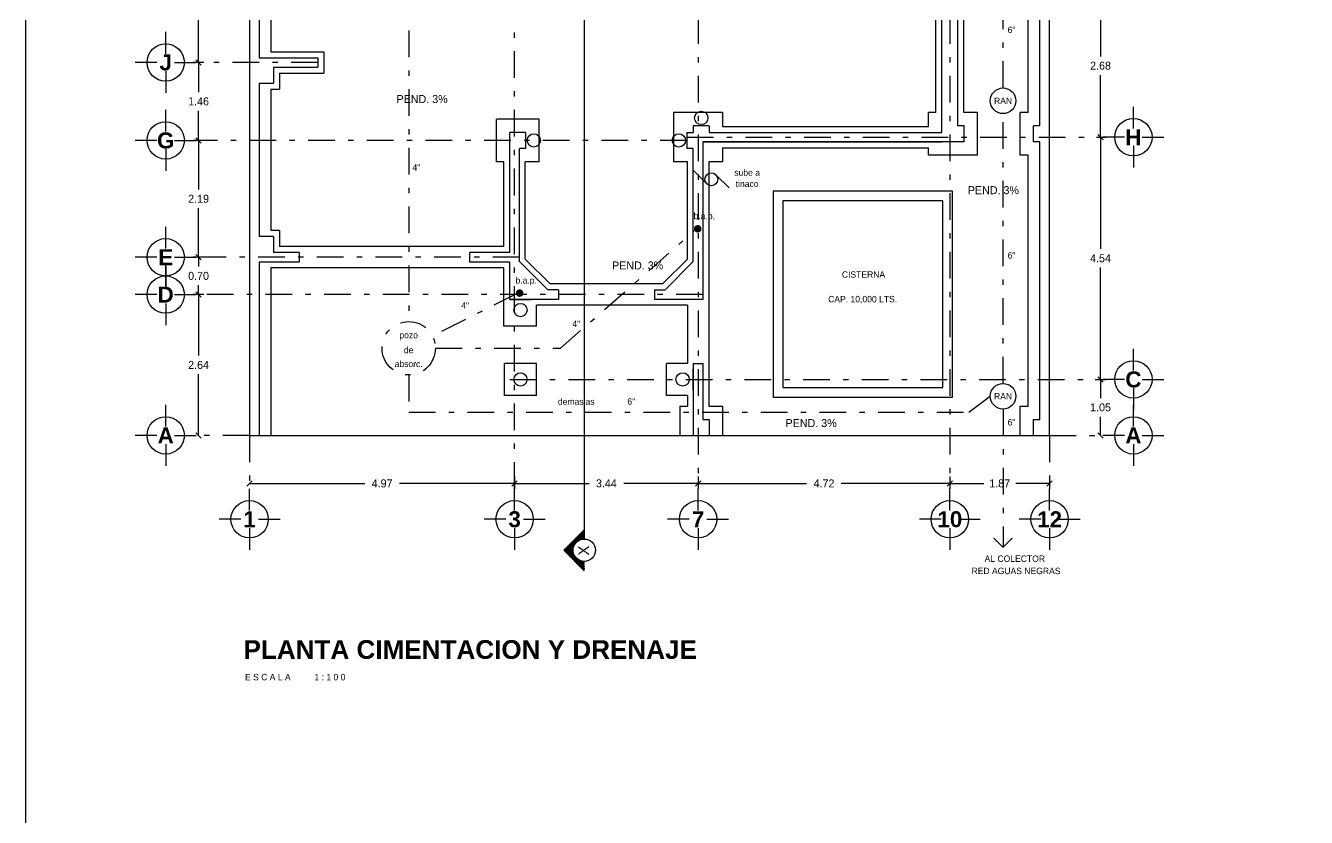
# Model space of a CAD drawing. Extents: x 12 to 127, y -37 to 29.
# Drawn here: x 11.96 to 35.97, y -7.06 to 7.78 of the extents above; entities that cross this region are included whole.
import ezdxf
from ezdxf.enums import TextEntityAlignment as Align

# ---------------------------------------------------------------- set-up
doc = ezdxf.new("R2010")
doc.units = 0
doc.header["$PDMODE"] = 34
doc.linetypes.add('DASHDOT', pattern=[1, 0.5, -0.25, 0, -0.25])
doc.layers.get('0').update_dxf_attribs({"linetype": 'CONTINUOUS'})
doc.layers.get('DEFPOINTS').update_dxf_attribs({"linetype": 'CONTINUOUS'})
for name, color, linetype in [('CEXT', 5, 'CONTINUOUS'), ('CIMIENTO1', 6, 'CONTINUOUS'), ('DRENAJE', 200, 'DASHDOT'), ('EJES', 10, 'DASHDOT'), ('TEJES', 7, 'CONTINUOUS'), ('TEXTOS', 7, 'CONTINUOUS')]:
    doc.layers.add(name, color=color, linetype=linetype)
doc.styles.add('ARIAL', font='ARIAL.TTF')
doc.styles.add('EJES', font='swisseb.ttf')
doc.dimstyles.new('CEXT', dxfattribs={"dimtxt": 0.15, "dimasz": 0.1, "dimexe": 0.1, "dimexo": 0.15, "dimgap": 0.1, "dimtad": 0, "dimtih": 1, "dimtoh": 1, "dimzin": 0, "dimtxsty": 'STANDARD', "dimblk": 'COT', "dimblk1": 'OBLIQUE', "dimblk2": 'OBLIQUE', "dimsah": 1, "dimcen": 0.09, "dimse1": 1, "dimclrt": 7, "dimazin": 3, "dimtfac": 1, "dimtix": 1, "dimtmove": 0, "dimatfit": 3, "dimtolj": 1, "dimtzin": 0})

# ---------------------------------------------------------------- blocks, each defined once
blk = doc.blocks.new('_OBLIQUE')
at = {"color": 0, "linetype": 'BYBLOCK'}
blk.add_line((-0.5, -0.5), (0.5, 0.5), dxfattribs=at)
blk = doc.blocks.new('*D134')
at = {"color": 0, "linetype": 'BYBLOCK'}
for p, q in [((15.303, 7.09), (15.104, 7.09)), ((15.204, 7.09), (15.204, 6.535)), ((15.204, 5.63), (15.204, 6.185))]:
    blk.add_line(p, q, dxfattribs=at)
at = {"layer": 'DEFPOINTS', "color": 0, "linetype": 'BYBLOCK'}
for p in [(15.204, 7.09), (15.453, 7.09), (15.453, 5.63)]:
    blk.add_point(p, dxfattribs=at)
at = {"color": 0, "linetype": 'BYBLOCK', "xscale": 0.1, "yscale": 0.1, "zscale": 0.1}
for p, rotation in [((15.204, 7.09), 90), ((15.204, 5.63), 270)]:
    blk.add_blockref('_OBLIQUE', p, dxfattribs=dict(at, rotation=rotation))
at = {"color": 7, "linetype": 'BYBLOCK', "insert": (15.204, 6.36), "char_height": 0.15, "attachment_point": 5}
blk.add_mtext('\\A1;1.46', dxfattribs=at)
blk = doc.blocks.new('COT')
blk.add_circle((0, 0), 1)
blk = doc.blocks.new('*D131')
at = {"color": 0, "linetype": 'BYBLOCK'}
for p, q in [((15.303, 2.74), (15.104, 2.74)), ((15.204, 2.74), (15.204, 1.595)), ((15.204, 0.1), (15.204, 1.245))]:
    blk.add_line(p, q, dxfattribs=at)
at = {"layer": 'DEFPOINTS', "color": 0, "linetype": 'BYBLOCK'}
for p in [(15.204, 2.74), (15.453, 2.74), (15.453, 0.1)]:
    blk.add_point(p, dxfattribs=at)
at = {"color": 0, "linetype": 'BYBLOCK', "xscale": 0.1, "yscale": 0.1, "zscale": 0.1}
for p, rotation in [((15.204, 2.74), 90), ((15.204, 0.1), 270)]:
    blk.add_blockref('_OBLIQUE', p, dxfattribs=dict(at, rotation=rotation))
at = {"color": 7, "linetype": 'BYBLOCK', "insert": (15.204, 1.42), "char_height": 0.15, "attachment_point": 5}
blk.add_mtext('\\A1;2.64', dxfattribs=at)
blk = doc.blocks.new('*D133')
at = {"color": 0, "linetype": 'BYBLOCK'}
for p, q in [((15.303, 5.63), (15.104, 5.63)), ((15.204, 5.63), (15.204, 4.71)), ((15.204, 3.44), (15.204, 4.36))]:
    blk.add_line(p, q, dxfattribs=at)
at = {"layer": 'DEFPOINTS', "color": 0, "linetype": 'BYBLOCK'}
for p in [(15.204, 5.63), (15.453, 5.63), (15.453, 3.44)]:
    blk.add_point(p, dxfattribs=at)
at = {"color": 0, "linetype": 'BYBLOCK', "xscale": 0.1, "yscale": 0.1, "zscale": 0.1}
for p, rotation in [((15.204, 5.63), 90), ((15.204, 3.44), 270)]:
    blk.add_blockref('_OBLIQUE', p, dxfattribs=dict(at, rotation=rotation))
at = {"color": 7, "linetype": 'BYBLOCK', "insert": (15.204, 4.535), "char_height": 0.15, "attachment_point": 5}
blk.add_mtext('\\A1;2.19', dxfattribs=at)
blk = doc.blocks.new('*D132')
at = {"color": 0, "linetype": 'BYBLOCK'}
for p, q in [((15.427, 3.44), (15.104, 3.44)), ((15.204, 3.44), (15.204, 3.265)), ((15.204, 2.74), (15.204, 2.915))]:
    blk.add_line(p, q, dxfattribs=at)
at = {"layer": 'DEFPOINTS', "color": 0, "linetype": 'BYBLOCK'}
for p in [(15.204, 3.44), (15.577, 3.44), (15.453, 2.74)]:
    blk.add_point(p, dxfattribs=at)
at = {"color": 0, "linetype": 'BYBLOCK', "xscale": 0.1, "yscale": 0.1, "zscale": 0.1}
for p, rotation in [((15.204, 3.44), 90), ((15.204, 2.74), 270)]:
    blk.add_blockref('_OBLIQUE', p, dxfattribs=dict(at, rotation=rotation))
at = {"color": 7, "linetype": 'BYBLOCK', "insert": (15.204, 3.09), "char_height": 0.15, "attachment_point": 5}
blk.add_mtext('\\A1;0.70', dxfattribs=at)
blk = doc.blocks.new('*D135')
at = {"color": 0, "linetype": 'BYBLOCK'}
for p, q in [((15.302, 9.47), (15.104, 9.47)), ((15.204, 9.47), (15.204, 8.455)), ((15.204, 7.09), (15.204, 8.105))]:
    blk.add_line(p, q, dxfattribs=at)
at = {"layer": 'DEFPOINTS', "color": 0, "linetype": 'BYBLOCK'}
for p in [(15.204, 9.47), (15.452, 9.47), (15.223, 7.09)]:
    blk.add_point(p, dxfattribs=at)
at = {"color": 0, "linetype": 'BYBLOCK', "xscale": 0.1, "yscale": 0.1, "zscale": 0.1}
for p, rotation in [((15.204, 9.47), 90), ((15.204, 7.09), 270)]:
    blk.add_blockref('_OBLIQUE', p, dxfattribs=dict(at, rotation=rotation))
at = {"color": 7, "linetype": 'BYBLOCK', "insert": (15.204, 8.28), "char_height": 0.15, "attachment_point": 5}
blk.add_mtext('\\A1;2.38', dxfattribs=at)
blk = doc.blocks.new('*D143')
at = {"color": 0, "linetype": 'BYBLOCK'}
for p, q in [((32.042, 5.69), (32.215, 5.69)), ((32.115, 5.69), (32.115, 3.595)), ((32.115, 1.15), (32.115, 3.245))]:
    blk.add_line(p, q, dxfattribs=at)
at = {"layer": 'DEFPOINTS', "color": 0, "linetype": 'BYBLOCK'}
for p in [(31.892, 5.69), (32.115, 5.69), (31.867, 1.15)]:
    blk.add_point(p, dxfattribs=at)
at = {"color": 0, "linetype": 'BYBLOCK', "xscale": 0.1, "yscale": 0.1, "zscale": 0.1}
for p, rotation in [((32.115, 5.69), 90), ((32.115, 1.15), 270)]:
    blk.add_blockref('_OBLIQUE', p, dxfattribs=dict(at, rotation=rotation))
at = {"color": 7, "linetype": 'BYBLOCK', "insert": (32.115, 3.42), "char_height": 0.15, "attachment_point": 5}
blk.add_mtext('\\A1;4.54', dxfattribs=at)
blk = doc.blocks.new('*D144')
at = {"color": 0, "linetype": 'BYBLOCK'}
for p, q in [((32.018, 8.37), (32.215, 8.37)), ((32.115, 8.37), (32.115, 7.205)), ((32.115, 5.69), (32.115, 6.855))]:
    blk.add_line(p, q, dxfattribs=at)
at = {"layer": 'DEFPOINTS', "color": 0, "linetype": 'BYBLOCK'}
for p in [(31.868, 8.37), (32.115, 8.37), (31.892, 5.69)]:
    blk.add_point(p, dxfattribs=at)
at = {"color": 0, "linetype": 'BYBLOCK', "xscale": 0.1, "yscale": 0.1, "zscale": 0.1}
for p, rotation in [((32.115, 8.37), 90), ((32.115, 5.69), 270)]:
    blk.add_blockref('_OBLIQUE', p, dxfattribs=dict(at, rotation=rotation))
at = {"color": 7, "linetype": 'BYBLOCK', "insert": (32.115, 7.03), "char_height": 0.15, "attachment_point": 5}
blk.add_mtext('\\A1;2.68', dxfattribs=at)
blk = doc.blocks.new('*D142')
at = {"color": 0, "linetype": 'BYBLOCK'}
for p, q in [((32.017, 1.15), (32.215, 1.15)), ((32.115, 1.15), (32.115, 0.8)), ((32.115, 0.1), (32.115, 0.45))]:
    blk.add_line(p, q, dxfattribs=at)
at = {"layer": 'DEFPOINTS', "color": 0, "linetype": 'BYBLOCK'}
for p in [(31.867, 1.15), (32.115, 1.15), (31.867, 0.1)]:
    blk.add_point(p, dxfattribs=at)
at = {"color": 0, "linetype": 'BYBLOCK', "xscale": 0.1, "yscale": 0.1, "zscale": 0.1}
for p, rotation in [((32.115, 1.15), 90), ((32.115, 0.1), 270)]:
    blk.add_blockref('_OBLIQUE', p, dxfattribs=dict(at, rotation=rotation))
at = {"color": 7, "linetype": 'BYBLOCK', "insert": (32.115, 0.625), "char_height": 0.15, "attachment_point": 5}
blk.add_mtext('\\A1;1.05', dxfattribs=at)
blk = doc.blocks.new('*X92')
at = {"color": 0}
for p, q in [((-0.38, 0), (0, 0.38)), ((-0.371, 0), (0.004, 0.376)), ((-0.362, 0), (0.009, 0.371)), ((-0.354, 0), (0.013, 0.367)), ((-0.345, 0), (0.018, 0.362)), ((-0.336, 0), (0.022, 0.358)), ((-0.327, 0), (0.027, 0.354)), ((-0.318, 0), (0.031, 0.349)), ((-0.309, 0), (0.036, 0.345)), ((-0.301, 0), (0.04, 0.341)), ((-0.118, 0.174), (0.044, 0.336)), ((-0.096, 0.187), (0.049, 0.332)), ((-0.08, 0.194), (0.053, 0.327)), ((-0.066, 0.199), (0.058, 0.323)), ((-0.053, 0.203), (0.062, 0.319)), ((-0.042, 0.206), (0.067, 0.314)), ((-0.031, 0.208), (0.071, 0.31)), ((-0.021, 0.209), (0.076, 0.305)), ((-0.011, 0.21), (0.08, 0.301)), ((-0.002, 0.21), (0.084, 0.297)), ((0.007, 0.21), (0.089, 0.292)), ((0.015, 0.209), (0.093, 0.288)), ((0.023, 0.209), (0.098, 0.283)), ((0.031, 0.208), (0.102, 0.279)), ((0.039, 0.206), (0.107, 0.275)), ((0.046, 0.205), (0.111, 0.27)), ((0.053, 0.203), (0.116, 0.266)), ((0.06, 0.201), (0.12, 0.261)), ((0.067, 0.199), (0.125, 0.257)), ((0.073, 0.197), (0.129, 0.253)), ((0.079, 0.194), (0.133, 0.248)), ((0.086, 0.192), (0.138, 0.244)), ((-0.292, 0), (-0.174, 0.118)), ((-0.283, 0), (-0.187, 0.096)), ((-0.274, 0), (-0.194, 0.08)), ((-0.265, 0), (-0.199, 0.066)), ((-0.256, 0), (-0.203, 0.053)), ((-0.247, 0), (-0.206, 0.042)), ((-0.239, 0), (-0.208, 0.031)), ((-0.23, 0), (-0.209, 0.021)), ((-0.221, 0), (-0.21, 0.011)), ((-0.212, 0), (-0.21, 0.002)), ((0.092, 0.189), (0.142, 0.24)), ((0.098, 0.186), (0.147, 0.235)), ((0.103, 0.183), (0.151, 0.231)), ((0.109, 0.18), (0.156, 0.226)), ((0.114, 0.176), (0.16, 0.222)), ((0.12, 0.173), (0.165, 0.218)), ((0.125, 0.169), (0.169, 0.213)), ((0.13, 0.165), (0.173, 0.209)), ((0.135, 0.161), (0.178, 0.204)), ((0.139, 0.157), (0.182, 0.2)), ((0.144, 0.153), (0.187, 0.196)), ((0.148, 0.148), (0.191, 0.191)), ((0.153, 0.144), (0.196, 0.187)), ((0.157, 0.139), (0.2, 0.182)), ((0.161, 0.135), (0.205, 0.178)), ((0.165, 0.13), (0.209, 0.174)), ((0.169, 0.125), (0.213, 0.169)), ((0.173, 0.12), (0.218, 0.165)), ((0.176, 0.114), (0.222, 0.161)), ((0.18, 0.109), (0.227, 0.156)), ((0.183, 0.103), (0.231, 0.152)), ((0.186, 0.098), (0.236, 0.147)), ((0.189, 0.092), (0.24, 0.143)), ((0.192, 0.086), (0.245, 0.139)), ((0.194, 0.079), (0.249, 0.134)), ((0.197, 0.073), (0.254, 0.13)), ((0.199, 0.067), (0.258, 0.125)), ((0.201, 0.06), (0.262, 0.121)), ((0.203, 0.053), (0.267, 0.117)), ((0.205, 0.046), (0.271, 0.112)), ((0.206, 0.039), (0.276, 0.108)), ((0.208, 0.031), (0.28, 0.103)), ((0.209, 0.023), (0.285, 0.099)), ((0.209, 0.015), (0.289, 0.095)), ((0.21, 0.007), (0.294, 0.09)), ((0.212, 0), (0.298, 0.086)), ((0.221, 0), (0.302, 0.081)), ((0.23, 0), (0.307, 0.077)), ((0.239, 0), (0.311, 0.073)), ((0.247, 0), (0.316, 0.068)), ((0.256, 0), (0.32, 0.064)), ((0.265, 0), (0.325, 0.06)), ((0.274, 0), (0.329, 0.055)), ((0.283, 0), (0.334, 0.051)), ((0.292, 0), (0.338, 0.046)), ((0.301, 0), (0.342, 0.042)), ((0.309, 0), (0.347, 0.038)), ((0.318, 0), (0.351, 0.033)), ((0.327, 0), (0.356, 0.029)), ((0.336, 0), (0.36, 0.024)), ((0.345, 0), (0.365, 0.02)), ((0.354, 0), (0.369, 0.016)), ((0.362, 0), (0.374, 0.011)), ((0.371, 0), (0.378, 0.007)), ((0.38, 0), (0.383, 0.002))]:
    blk.add_line(p, q, dxfattribs=at)
blk = doc.blocks.new('*D146')
at = {"color": 0, "linetype": 'BYBLOCK'}
for p, q in [((21.13, -0.673), (21.13, -0.9)), ((16.16, -0.8), (18.32, -0.8)), ((21.13, -0.8), (18.97, -0.8))]:
    blk.add_line(p, q, dxfattribs=at)
at = {"layer": 'DEFPOINTS', "color": 0, "linetype": 'BYBLOCK'}
for p in [(16.16, -0.523), (21.13, -0.523), (21.13, -0.8)]:
    blk.add_point(p, dxfattribs=at)
at = {"color": 0, "linetype": 'BYBLOCK', "xscale": 0.1, "yscale": 0.1, "zscale": 0.1, "rotation": 180}
blk.add_blockref('_OBLIQUE', (16.16, -0.8), dxfattribs=at)
at = {"color": 0, "linetype": 'BYBLOCK', "xscale": 0.1, "yscale": 0.1, "zscale": 0.1}
blk.add_blockref('_OBLIQUE', (21.13, -0.8), dxfattribs=at)
at = {"color": 7, "linetype": 'BYBLOCK', "insert": (18.645, -0.8), "char_height": 0.15, "attachment_point": 5}
blk.add_mtext('\\A1;4.97', dxfattribs=at)
blk = doc.blocks.new('*D148')
at = {"color": 0, "linetype": 'BYBLOCK'}
for p, q in [((29.29, -0.673), (29.29, -0.9)), ((24.57, -0.8), (26.605, -0.8)), ((29.29, -0.8), (27.255, -0.8))]:
    blk.add_line(p, q, dxfattribs=at)
at = {"layer": 'DEFPOINTS', "color": 0, "linetype": 'BYBLOCK'}
for p in [(24.57, -0.523), (29.29, -0.523), (29.29, -0.8)]:
    blk.add_point(p, dxfattribs=at)
at = {"color": 0, "linetype": 'BYBLOCK', "xscale": 0.1, "yscale": 0.1, "zscale": 0.1, "rotation": 180}
blk.add_blockref('_OBLIQUE', (24.57, -0.8), dxfattribs=at)
at = {"color": 0, "linetype": 'BYBLOCK', "xscale": 0.1, "yscale": 0.1, "zscale": 0.1}
blk.add_blockref('_OBLIQUE', (29.29, -0.8), dxfattribs=at)
at = {"color": 7, "linetype": 'BYBLOCK', "insert": (26.93, -0.8), "char_height": 0.15, "attachment_point": 5}
blk.add_mtext('\\A1;4.72', dxfattribs=at)
blk = doc.blocks.new('*D147')
at = {"color": 0, "linetype": 'BYBLOCK'}
for p, q in [((24.57, -0.673), (24.57, -0.9)), ((21.13, -0.8), (22.525, -0.8)), ((24.57, -0.8), (23.175, -0.8))]:
    blk.add_line(p, q, dxfattribs=at)
at = {"layer": 'DEFPOINTS', "color": 0, "linetype": 'BYBLOCK'}
for p in [(21.13, -0.523), (24.57, -0.523), (24.57, -0.8)]:
    blk.add_point(p, dxfattribs=at)
at = {"color": 0, "linetype": 'BYBLOCK', "xscale": 0.1, "yscale": 0.1, "zscale": 0.1, "rotation": 180}
blk.add_blockref('_OBLIQUE', (21.13, -0.8), dxfattribs=at)
at = {"color": 0, "linetype": 'BYBLOCK', "xscale": 0.1, "yscale": 0.1, "zscale": 0.1}
blk.add_blockref('_OBLIQUE', (24.57, -0.8), dxfattribs=at)
at = {"color": 7, "linetype": 'BYBLOCK', "insert": (22.85, -0.8), "char_height": 0.15, "attachment_point": 5}
blk.add_mtext('\\A1;3.44', dxfattribs=at)
blk = doc.blocks.new('*D149')
at = {"color": 0, "linetype": 'BYBLOCK'}
for p, q in [((31.16, -0.673), (31.16, -0.9)), ((29.29, -0.8), (29.925, -0.8)), ((31.16, -0.8), (30.525, -0.8))]:
    blk.add_line(p, q, dxfattribs=at)
at = {"layer": 'DEFPOINTS', "color": 0, "linetype": 'BYBLOCK'}
for p in [(29.29, -0.523), (31.16, -0.523), (31.16, -0.8)]:
    blk.add_point(p, dxfattribs=at)
at = {"color": 0, "linetype": 'BYBLOCK', "xscale": 0.1, "yscale": 0.1, "zscale": 0.1, "rotation": 180}
blk.add_blockref('_OBLIQUE', (29.29, -0.8), dxfattribs=at)
at = {"color": 0, "linetype": 'BYBLOCK', "xscale": 0.1, "yscale": 0.1, "zscale": 0.1}
blk.add_blockref('_OBLIQUE', (31.16, -0.8), dxfattribs=at)
at = {"color": 7, "linetype": 'BYBLOCK', "insert": (30.225, -0.8), "char_height": 0.15, "attachment_point": 5}
blk.add_mtext('\\A1;1.87', dxfattribs=at)

msp = doc.modelspace()

# ---------------------------------------------------------------- linework, layer by layer
at = {"color": 1}
msp.add_line((22.437, -1.842), (22.437, 20.717), dxfattribs=at)
for p, q in [((22.436, -1.671), (22.054, -2.05)), ((22.054, -2.05), (22.436, -2.437))]:
    msp.add_line(p, q)
msp.add_arc((22.436, -2.052), 0.21, 270.0000052182512, 270)
at = {"layer": 'CIMIENTO1'}
for p, q in [((16.16, 17.1), (16.16, 0.1)), ((31.16, 0.1), (31.16, 17.1)), ((30.98, 5.9), (30.98, 16.92)), ((29.14, 5.78), (29.14, 10.14)), ((29.44, 5.9), (29.44, 9.84)), ((16.34, 9.38), (16.34, 7.18)), ((16.34, 7.18), (17.44, 7.18)), ((16.61, 7), (17.44, 7)), ((16.61, 7), (16.61, 6.7)), ((17.44, 7.18), (17.44, 7)), ((16.34, 6.7), (16.34, 3.83)), ((16.34, 6.7), (16.61, 6.7)), ((21.04, 3.53), (21.04, 5.78)), ((21.34, 5.78), (21.04, 5.78)), ((21.34, 5.48), (21.34, 5.78)), ((24.36, 5.78), (24.36, 5.48)), ((24.36, 5.78), (24.48, 5.78)), ((24.48, 5.9), (24.48, 5.78)), ((24.78, 5.9), (24.48, 5.9)), ((24.78, 5.9), (24.78, 5.78)), ((24.78, 5.78), (29.14, 5.78)), ((29.56, 5.9), (29.44, 5.9)), ((29.56, 5.6), (29.56, 5.9)), ((30.86, 5.6), (30.86, 5.9)), ((30.98, 5.9), (30.86, 5.9)), ((29.56, 5.6), (24.66, 5.6)), ((24.66, 5.6), (29.14, 5.6)), ((24.66, 5.6), (24.66, 4.007)), ((24.66, 5.6), (24.66, 2.65)), ((30.98, 5.6), (30.86, 5.6)), ((30.98, 0.4), (30.98, 5.6)), ((21.22, 3.36), (21.22, 5.48)), ((21.34, 5.48), (21.22, 5.48)), ((24.48, 5.48), (24.36, 5.48)), ((24.48, 3.36), (24.48, 5.48)), ((24.733, 4.815), (24.485, 5.063)), ((24.904, 4.987), (25.151, 4.739)), ((24.66, 4.007), (24.66, 2.65)), ((16.61, 3.83), (16.34, 3.83)), ((16.61, 3.83), (16.61, 3.53)), ((17.09, 3.53), (16.61, 3.53)), ((17.09, 3.53), (17.09, 3.35)), ((21.04, 3.53), (20.29, 3.53)), ((20.29, 3.35), (20.29, 3.53)), ((16.34, 3.35), (16.34, 0.1)), ((17.09, 3.35), (16.34, 3.35)), ((21.04, 3.35), (20.29, 3.35)), ((21.04, 2.65), (21.04, 3.35)), ((21.75, 2.83), (21.22, 3.36)), ((23.95, 2.83), (24.48, 3.36)), ((21.95, 2.65), (21.04, 2.65)), ((21.04, 2.65), (21.44, 2.65)), ((21.95, 2.83), (21.75, 2.83)), ((21.95, 2.83), (21.95, 2.65)), ((23.75, 2.83), (23.95, 2.83)), ((23.75, 2.83), (23.75, 2.65)), ((24.66, 2.65), (23.75, 2.65)), ((24.48, 1.45), (24.48, 0.1)), ((24.48, 1.45), (24.66, 1.45)), ((24.66, 1.45), (24.66, 1.131)), ((24.66, 1.45), (24.66, 0.4)), ((24.48, 0.95), (24.48, 1.35)), ((29.645, 0.538), (30.048, 0.834)), ((24.66, 0.4), (24.78, 0.4)), ((24.78, 0.4), (24.78, 0.1)), ((30.86, 0.4), (30.98, 0.4)), ((30.86, 0.1), (30.86, 0.4)), ((16.16, 0.1), (16.34, 0.1)), ((24.48, 0.1), (24.78, 0.1)), ((30.86, 0.1), (31.16, 0.1))]:
    msp.add_line(p, q, dxfattribs=at)
at = {"layer": 'CIMIENTO1', "color": 1}
for p, q in [((30.76, 6.15), (30.76, 16.7)), ((29.03, 6.15), (29.03, 10.25)), ((29.55, 6.15), (29.55, 9.59)), ((16.56, 9.27), (16.56, 7.29)), ((16.56, 7.29), (17.55, 7.29)), ((17.55, 7.29), (17.55, 6.89)), ((16.72, 6.89), (17.55, 6.89)), ((16.72, 6.89), (16.72, 6.59)), ((16.56, 6.59), (16.72, 6.59)), ((16.56, 6.59), (16.56, 3.94)), ((21.59, 6.03), (20.79, 6.03)), ((20.79, 5.23), (20.79, 6.03)), ((21.59, 5.23), (21.59, 6.03)), ((24.11, 6.15), (24.11, 5.23)), ((25.03, 6.15), (24.11, 6.15)), ((25.03, 6.15), (25.03, 5.89)), ((28.89, 5.89), (28.89, 6.15)), ((29.03, 6.15), (28.89, 6.15)), ((29.81, 6.15), (29.55, 6.15)), ((29.81, 5.35), (29.81, 6.15)), ((30.61, 5.35), (30.61, 6.15)), ((30.76, 6.15), (30.61, 6.15)), ((25.03, 5.89), (28.89, 5.89)), ((25.03, 5.49), (28.89, 5.49)), ((25.03, 5.49), (25.03, 5.23)), ((28.89, 5.35), (28.89, 5.49)), ((29.81, 5.35), (28.89, 5.35)), ((30.76, 5.35), (30.61, 5.35)), ((30.76, 0.65), (30.76, 5.35)), ((20.93, 5.23), (20.79, 5.23)), ((20.93, 3.64), (20.93, 5.23)), ((21.33, 3.406), (21.33, 5.23)), ((21.59, 5.23), (21.33, 5.23)), ((24.37, 5.23), (24.11, 5.23)), ((24.37, 3.406), (24.37, 5.23)), ((24.77, 5.23), (24.77, 0.65)), ((25.03, 5.23), (24.77, 5.23)), ((16.72, 3.94), (16.56, 3.94)), ((16.72, 3.94), (16.72, 3.64)), ((20.93, 3.64), (16.72, 3.64)), ((21.795, 2.94), (21.33, 3.406)), ((23.904, 2.94), (24.37, 3.406)), ((20.93, 3.24), (16.56, 3.24)), ((16.56, 3.24), (16.56, 0.1)), ((20.93, 2.15), (20.93, 3.24)), ((23.904, 2.94), (21.795, 2.94)), ((24.37, 2.54), (21.54, 2.54)), ((21.54, 2.15), (21.54, 2.54)), ((24.37, 2.54), (24.37, 1.45)), ((21.54, 2.15), (20.93, 2.15)), ((21.54, 1.45), (20.94, 1.45)), ((20.94, 0.85), (20.94, 1.45)), ((21.54, 0.85), (21.54, 1.45)), ((24.37, 1.45), (23.98, 1.45)), ((23.98, 0.85), (23.98, 1.45)), ((21.54, 0.85), (20.94, 0.85)), ((24.37, 0.85), (23.98, 0.85)), ((24.37, 0.85), (24.37, 0.65)), ((24.23, 0.65), (24.23, 0.1)), ((24.23, 0.65), (24.37, 0.65)), ((24.77, 0.65), (25.03, 0.65)), ((25.03, 0.65), (25.03, 0.1)), ((30.61, 0.1), (30.61, 0.65)), ((30.61, 0.65), (30.76, 0.65)), ((16.34, 0.1), (24.48, 0.1)), ((24.78, 0.1), (30.86, 0.1))]:
    msp.add_line(p, q, dxfattribs=at)
at = {"layer": 'CIMIENTO1'}
for points in [[(25.98, 0.82), (29.34, 0.82), (29.34, 4.68), (25.98, 4.68)], [(26.16, 1), (29.16, 1), (29.16, 4.5), (26.16, 4.5)]]:
    msp.add_lwpolyline(points, close=True, dxfattribs=at)
for centre, radius in [((24.63, 6.05), 0.125), ((21.49, 5.63), 0.125), ((24.21, 5.63), 0.125), ((24.818, 4.901), 0.121), ((21.24, 2.45), 0.125), ((21.24, 1.15), 0.125), ((24.28, 1.15), 0.125)]:
    msp.add_circle(centre, radius, dxfattribs=at)
at = {"layer": 'DEFPOINTS'}
msp.add_lwpolyline([(11.961, -37.06), (101.961, -37.06), (101.961, 22.94), (11.961, 22.94)], close=True, dxfattribs=at)
at = {"layer": 'DRENAJE'}
for p, q in [((30.288, 6.612), (30.288, 10.819)), ((19.145, 9.888), (19.145, 2.234)), ((30.288, 1.074), (30.288, 6.132)), ((21.99, 1.734), (24.53, 3.961)), ((21.189, 2.767), (19.591, 1.96)), ((19.645, 1.734), (21.99, 1.734)), ((19.145, 1.234), (19.145, 0.538)), ((19.145, 0.538), (29.645, 0.538)), ((30.288, 0.594), (30.288, -1.998))]:
    msp.add_line(p, q, dxfattribs=at)
at = {"layer": 'DRENAJE', "const_width": 0.07}
for points in [[(24.528, 3.973, 1), (24.598, 3.973, 1)], [(21.189, 2.767, 1), (21.259, 2.767, 1)]]:
    msp.add_lwpolyline(points, format="xyb", close=True, dxfattribs=at)
at = {"layer": 'DRENAJE', "const_width": 0.02}
for points in [[(30.288, -1.998), (30.111, -1.821)], [(30.288, -1.998), (30.464, -1.821)]]:
    msp.add_lwpolyline(points, dxfattribs=at)
at = {"layer": 'DRENAJE', "color": 1, "linetype": 'CONTINUOUS'}
for centre in [(30.288, 6.372), (30.288, 0.834)]:
    msp.add_circle(centre, 0.24, dxfattribs=at)
at = {"layer": 'DRENAJE'}
msp.add_circle((19.145, 1.734), 0.5, dxfattribs=at)
at = {"layer": 'EJES'}
for p, q in [((21.13, -0.9), (21.13, 19.078)), ((24.57, 10.14), (24.57, -0.9)), ((29.29, 10.14), (29.29, -0.9)), ((17.44, 7.09), (15.16, 7.09)), ((24.36, 5.63), (15.16, 5.63)), ((24.36, 5.69), (32.16, 5.69)), ((21.22, 3.44), (15.16, 3.44)), ((24.66, 2.74), (15.16, 2.74)), ((21.04, 1.15), (32.16, 1.15)), ((16.16, 0.1), (15.16, 0.1)), ((16.16, 0.1), (16.16, -0.9)), ((31.16, 0.1), (32.16, 0.1)), ((31.16, 0.1), (31.16, -0.9))]:
    msp.add_line(p, q, dxfattribs=at)
at = {"layer": 'EJES', "color": 5, "linetype": 'CONTINUOUS', "ltscale": 0.5}
for p, q in [((14.588, 7.255), (14.588, 7.662)), ((14.424, 7.09), (14.017, 7.09)), ((14.753, 7.09), (15.16, 7.09)), ((14.588, 6.925), (14.588, 6.519)), ((32.731, 5.855), (32.731, 6.262)), ((14.588, 5.795), (14.588, 6.202)), ((14.424, 5.63), (14.017, 5.63)), ((14.753, 5.63), (15.16, 5.63)), ((32.566, 5.69), (32.16, 5.69)), ((32.731, 5.526), (32.731, 5.119)), ((32.896, 5.69), (33.302, 5.69)), ((14.588, 5.465), (14.588, 5.059)), ((14.588, 3.605), (14.588, 4.012)), ((14.424, 3.44), (14.017, 3.44)), ((14.753, 3.44), (15.16, 3.44)), ((14.588, 2.905), (14.588, 3.312)), ((14.588, 3.275), (14.588, 2.869)), ((14.424, 2.74), (14.017, 2.74)), ((14.753, 2.74), (15.16, 2.74)), ((14.588, 2.575), (14.588, 2.169)), ((32.731, 1.315), (32.731, 1.722)), ((32.566, 1.15), (32.16, 1.15)), ((32.731, 0.986), (32.731, 0.579)), ((32.896, 1.15), (33.302, 1.15)), ((14.588, 0.265), (14.588, 0.672)), ((32.731, 0.265), (32.731, 0.672)), ((14.424, 0.1), (14.017, 0.1)), ((14.753, 0.1), (15.16, 0.1)), ((32.566, 0.1), (32.16, 0.1)), ((32.896, 0.1), (33.302, 0.1)), ((14.588, -0.064), (14.588, -0.471)), ((32.731, -0.064), (32.731, -0.471)), ((16.16, -1.306), (16.16, -0.9)), ((21.13, -1.306), (21.13, -0.9)), ((24.57, -1.306), (24.57, -0.9)), ((29.29, -1.306), (29.29, -0.9)), ((31.16, -1.306), (31.16, -0.9)), ((15.995, -1.471), (15.588, -1.471)), ((16.16, -1.636), (16.16, -2.042)), ((16.325, -1.471), (16.731, -1.471)), ((20.965, -1.471), (20.558, -1.471)), ((21.13, -1.636), (21.13, -2.042)), ((21.295, -1.471), (21.701, -1.471)), ((24.405, -1.471), (23.998, -1.471)), ((24.57, -1.636), (24.57, -2.042)), ((24.735, -1.471), (25.141, -1.471)), ((29.125, -1.471), (28.718, -1.471)), ((29.29, -1.636), (29.29, -2.042)), ((29.455, -1.471), (29.861, -1.471)), ((30.995, -1.471), (30.588, -1.471)), ((31.16, -1.636), (31.16, -2.042)), ((31.325, -1.471), (31.731, -1.471))]:
    msp.add_line(p, q, dxfattribs=at)
for centre in [(14.588, 7.09), (32.731, 5.69), (14.588, 5.63), (14.588, 3.44), (14.588, 2.74), (32.731, 1.15), (14.588, 0.1), (32.731, 0.1), (16.16, -1.471), (21.13, -1.471), (24.57, -1.471), (29.29, -1.471), (31.16, -1.471)]:
    msp.add_circle(centre, 0.35, dxfattribs=at)

# ---------------------------------------------------------------- block references
at = {"xscale": -1, "rotation": 90}
msp.add_blockref('*X92', (22.436, -2.052), dxfattribs=at)

# ---------------------------------------------------------------- texts
at = {"style": 'ARIAL'}
msp.add_text('X', height=0.2, rotation=90, dxfattribs=at).set_placement((22.424, -2.058), align=Align.MIDDLE)
at = {"layer": 'TEJES', "ltscale": 0.5, "style": 'EJES'}
for s, p in [('J', (14.588, 7.09)), ('G', (14.588, 5.63)), ('H', (32.731, 5.69)), ('E', (14.588, 3.44)), ('D', (14.588, 2.74)), ('C', (32.731, 1.15)), ('A', (14.588, 0.1)), ('A', (32.731, 0.1)), ('1', (16.16, -1.471)), ('3', (21.13, -1.471)), ('7', (24.57, -1.471)), ('10', (29.29, -1.471)), ('12', (31.16, -1.471))]:
    msp.add_text(s, height=0.3, dxfattribs=at).set_placement(p, align=Align.MIDDLE)
at = {"layer": 'TEJES', "color": 6, "ltscale": 0.5, "style": 'EJES'}
msp.add_text('PLANTA CIMENTACION Y DRENAJE', height=0.35, dxfattribs=at).set_placement((16.047, -4.088))
at = {"layer": 'TEXTOS'}
for s, height, p in [('6"', 0.12, (30.446, 7.702)), ('PEND. 3%', 0.15, (19.395, 6.405)), ('RAN', 0.12, (30.288, 6.372)), ('4"', 0.12, (19.288, 5.123)), ('sube a', 0.12, (25.489, 5.029)), ('tinaco', 0.12, (25.489, 4.818)), ('PEND. 3%', 0.15, (30.106, 4.697)), ('b.a.p.', 0.12, (24.686, 4.198)), ('PEND. 3%', 0.15, (23.436, 3.286)), ('6"', 0.12, (30.446, 3.475)), ('CISTERNA', 0.12, (27.671, 3.116)), ('b.a.p.', 0.12, (21.347, 2.992)), ('CAP. 10,000 LTS.', 0.12, (27.655, 2.645)), ('4"', 0.12, (20.203, 2.537)), ('4"', 0.12, (22.285, 2.191)), ('pozo', 0.12, (19.143, 1.963)), ('de', 0.12, (19.143, 1.703)), ('absorc.', 0.12, (19.143, 1.443)), ('demasias', 0.12, (22.285, 0.736)), ('6"', 0.12, (23.317, 0.736)), ('RAN', 0.12, (30.288, 0.834)), ('PEND. 3%', 0.15, (26.689, 0.331)), ('6"', 0.12, (30.446, 0.347)), ('AL COLECTOR ', 0.12, (30.53, -2.21)), ('RED AGUAS NEGRAS', 0.12, (30.53, -2.44))]:
    msp.add_text(s, height=height, dxfattribs=at).set_placement(p, align=Align.MIDDLE)
msp.add_text('E S C A L A          1 : 1 0 0', height=0.12, dxfattribs=at).set_placement((16.075, -4.49))

# ---------------------------------------------------------------- dimensions: what is measured, and where the dimension line sits
at = {"layer": 'CEXT'}
for base, p1, p2, angle, override, picture, middle in [((15.204, 9.47), (15.223, 7.09), (15.452, 9.47), 90, {"dimtxt": 0.15, "dimse1": 1, "dimclrt": 7}, '*D135', (15.204, 8.28)), ((32.115, 8.37), (31.892, 5.69), (31.868, 8.37), 270, {"dimtxt": 0.15, "dimse1": 1, "dimclrt": 7}, '*D144', (32.115, 7.03)), ((15.204, 7.09), (15.453, 5.63), (15.453, 7.09), 90, {"dimtxt": 0.15, "dimse1": 1, "dimclrt": 7}, '*D134', (15.204, 6.36)), ((15.204, 5.63), (15.453, 3.44), (15.453, 5.63), 90, {"dimtxt": 0.15, "dimse1": 1, "dimclrt": 7}, '*D133', (15.204, 4.535)), ((32.115, 5.69), (31.867, 1.15), (31.892, 5.69), 270, {"dimtxt": 0.15, "dimse1": 1, "dimclrt": 7}, '*D143', (32.115, 3.42)), ((15.204, 3.44), (15.453, 2.74), (15.577, 3.44), 90, {"dimtxt": 0.15, "dimse1": 1, "dimclrt": 7}, '*D132', (15.204, 3.09)), ((15.204, 2.74), (15.453, 0.1), (15.453, 2.74), 90, {"dimtxt": 0.15, "dimclrt": 7}, '*D131', (15.204, 1.42)), ((32.115, 1.15), (31.867, 0.1), (31.867, 1.15), 270, {"dimtxt": 0.15, "dimclrt": 7}, '*D142', (32.115, 0.625))]:
    dim = msp.add_linear_dim(base=base, p1=p1, p2=p2, angle=angle, dimstyle='CEXT', override=override, dxfattribs=at)
    dim.commit()
    dim.dimension.update_dxf_attribs({"geometry": picture, "text_midpoint": middle})
for base, p1, p2, override, picture, middle in [((21.13, -0.8), (16.16, -0.523), (21.13, -0.523), {"dimtxt": 0.15, "dimclrt": 7}, '*D146', (18.645, -0.8)), ((24.57, -0.8), (21.13, -0.523), (24.57, -0.523), {"dimtxt": 0.15, "dimse1": 1, "dimclrt": 7}, '*D147', (22.85, -0.8)), ((29.29, -0.8), (24.57, -0.523), (29.29, -0.523), {"dimtxt": 0.15, "dimse1": 1, "dimclrt": 7}, '*D148', (26.93, -0.8)), ((31.16, -0.8), (29.29, -0.523), (31.16, -0.523), {"dimtxt": 0.15, "dimse1": 1, "dimclrt": 7}, '*D149', (30.225, -0.8))]:
    dim = msp.add_linear_dim(base=base, p1=p1, p2=p2, dimstyle='CEXT', override=override, dxfattribs=at)
    dim.commit()
    dim.dimension.update_dxf_attribs({"geometry": picture, "text_midpoint": middle})

doc.saveas('drawing.dxf')
